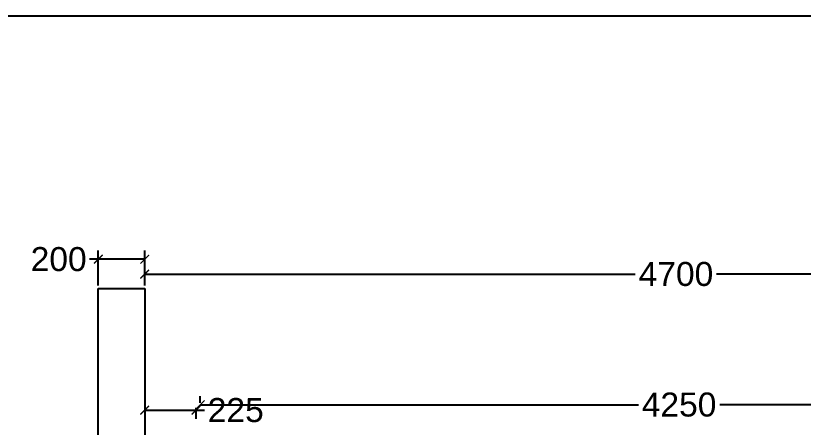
# Model space of a CAD drawing. Header units: inches. Extents: x 322 to 11487, y 352 to 10656.
# Drawn here: x 380.25 to 396.64, y 422.37 to 430.94 of the extents above; entities that cross this region are included whole.
import ezdxf

# ---------------------------------------------------------------- set-up
doc = ezdxf.new("R2010")
doc.units = ezdxf.units.IN
doc.header["$MEASUREMENT"] = 0
doc.layers.add('DIMENSION', color=255, linetype='Continuous')
doc.layers.add('DRAWING', color=7, linetype='Continuous')
doc.styles.get("Standard").update_dxf_attribs({"font": 'arial.ttf'})
doc.dimstyles.new('dig', dxfattribs={"dimtxt": 0.3125, "dimasz": 0.18, "dimexe": 0.18, "dimexo": 0.0625, "dimgap": 0.09, "dimtad": 0, "dimtih": 1, "dimtoh": 1, "dimdec": 4, "dimzin": 0, "dimdsep": 46, "dimtxsty": 'Standard', "dimblk": 'ARCHTICK', "dimcen": 0.09, "dimadec": 0, "dimazin": 0, "dimtfac": 1, "dimtdec": 4, "dimtofl": 0, "dimtmove": 0, "dimatfit": 3, "dimldrblk": 'ARCHTICK', "dimfxl": 1, "dimtolj": 1, "dimtzin": 0, "dimarcsym": 0})

# ---------------------------------------------------------------- blocks, each defined once
blk = doc.blocks.new('_ArchTick')
at = {"color": 0, "linetype": 'ByBlock', "const_width": 0.15}
blk.add_lwpolyline([(-0.5, -0.5), (0.5, 0.5)], dxfattribs=at)
blk = doc.blocks.new('*D40')
at = {"layer": 'Defpoints', "color": 0, "ltscale": 0.02, "transparency": 16777216}
for p in [(382.935, 422.84), (384.002, 422.84), (384.002, 422.724)]:
    blk.add_point(p, dxfattribs=at)
at = {"layer": 'DIMENSION', "color": 0, "lineweight": -2, "ltscale": 0.02, "transparency": 16777216}
for p, q in [((382.935, 422.777), (382.935, 422.544)), ((382.935, 422.724), (384.002, 422.724)), ((384.002, 422.777), (384.002, 422.544)), ((384.002, 422.724), (384.182, 422.724))]:
    blk.add_line(p, q, dxfattribs=at)
at = {"layer": 'DIMENSION', "color": 0, "lineweight": -2, "ltscale": 0.02, "transparency": 16777216, "xscale": 0.18, "yscale": 0.18, "zscale": 0.18, "rotation": 180}
blk.add_blockref('_ArchTick', (382.935, 422.724), dxfattribs=at)
at = {"layer": 'DIMENSION', "color": 0, "lineweight": -2, "ltscale": 0.02, "transparency": 16777216, "xscale": 0.18, "yscale": 0.18, "zscale": 0.18}
blk.add_blockref('_ArchTick', (384.002, 422.724), dxfattribs=at)
at = {"layer": 'DIMENSION', "color": 0, "ltscale": 0.02, "transparency": 16777216, "insert": (384.83, 422.724), "char_height": 0.5, "attachment_point": 5}
blk.add_mtext('\\A1;225', dxfattribs=at)
blk = doc.blocks.new('*D41')
at = {"layer": 'Defpoints', "color": 0, "ltscale": 0.02, "transparency": 16777216}
for p in [(384.092, 422.814), (404.019, 422.839), (404.019, 422.814)]:
    blk.add_point(p, dxfattribs=at)
at = {"layer": 'DIMENSION', "color": 0, "lineweight": -2, "ltscale": 0.02, "transparency": 16777216}
for p, q in [((384.092, 422.876), (384.092, 423.019)), ((404.019, 422.876), (404.019, 423.019)), ((384.092, 422.839), (393.209, 422.839)), ((404.019, 422.839), (394.901, 422.839))]:
    blk.add_line(p, q, dxfattribs=at)
at = {"layer": 'DIMENSION', "color": 0, "lineweight": -2, "ltscale": 0.02, "transparency": 16777216, "xscale": 0.18, "yscale": 0.18, "zscale": 0.18, "rotation": 180}
blk.add_blockref('_ArchTick', (384.092, 422.839), dxfattribs=at)
at = {"layer": 'DIMENSION', "color": 0, "lineweight": -2, "ltscale": 0.02, "transparency": 16777216, "xscale": 0.18, "yscale": 0.18, "zscale": 0.18}
blk.add_blockref('_ArchTick', (404.019, 422.839), dxfattribs=at)
at = {"layer": 'DIMENSION', "color": 0, "ltscale": 0.02, "transparency": 16777216, "insert": (394.055, 422.839), "char_height": 0.5, "attachment_point": 5}
blk.add_mtext('\\A1;4250', dxfattribs=at)
blk = doc.blocks.new('*D42')
at = {"layer": 'Defpoints', "color": 0, "ltscale": 0.02, "transparency": 16777216}
for p in [(381.97, 425.869), (381.97, 425.26), (382.935, 425.26)]:
    blk.add_point(p, dxfattribs=at)
at = {"layer": 'DIMENSION', "color": 0, "lineweight": -2, "ltscale": 0.02, "transparency": 16777216}
for p, q in [((381.97, 425.322), (381.97, 426.049)), ((382.935, 425.322), (382.935, 426.049)), ((381.97, 425.869), (381.79, 425.869)), ((382.935, 425.869), (381.97, 425.869))]:
    blk.add_line(p, q, dxfattribs=at)
at = {"layer": 'DIMENSION', "color": 0, "lineweight": -2, "ltscale": 0.02, "transparency": 16777216, "xscale": 0.18, "yscale": 0.18, "zscale": 0.18, "rotation": 180}
blk.add_blockref('_ArchTick', (381.97, 425.869), dxfattribs=at)
at = {"layer": 'DIMENSION', "color": 0, "lineweight": -2, "ltscale": 0.02, "transparency": 16777216, "xscale": 0.18, "yscale": 0.18, "zscale": 0.18}
blk.add_blockref('_ArchTick', (382.935, 425.869), dxfattribs=at)
at = {"layer": 'DIMENSION', "color": 0, "ltscale": 0.02, "transparency": 16777216, "insert": (381.145, 425.869), "char_height": 0.5, "attachment_point": 5}
blk.add_mtext('\\A1;200', dxfattribs=at)
blk = doc.blocks.new('*D43')
at = {"layer": 'Defpoints', "color": 0, "ltscale": 0.02, "transparency": 16777216}
for p in [(405.044, 425.559), (382.935, 425.26), (405.044, 425.322)]:
    blk.add_point(p, dxfattribs=at)
at = {"layer": 'DIMENSION', "color": 0, "lineweight": -2, "ltscale": 0.02, "transparency": 16777216}
for p, q in [((382.935, 425.322), (382.935, 425.739)), ((405.044, 425.385), (405.044, 425.739)), ((382.935, 425.559), (393.144, 425.559)), ((405.044, 425.559), (394.835, 425.559))]:
    blk.add_line(p, q, dxfattribs=at)
at = {"layer": 'DIMENSION', "color": 0, "lineweight": -2, "ltscale": 0.02, "transparency": 16777216, "xscale": 0.18, "yscale": 0.18, "zscale": 0.18, "rotation": 180}
blk.add_blockref('_ArchTick', (382.935, 425.559), dxfattribs=at)
at = {"layer": 'DIMENSION', "color": 0, "lineweight": -2, "ltscale": 0.02, "transparency": 16777216, "xscale": 0.18, "yscale": 0.18, "zscale": 0.18}
blk.add_blockref('_ArchTick', (405.044, 425.559), dxfattribs=at)
at = {"layer": 'DIMENSION', "color": 0, "ltscale": 0.02, "transparency": 16777216, "insert": (393.99, 425.559), "char_height": 0.5, "attachment_point": 5}
blk.add_mtext('\\A1;4700', dxfattribs=at)

msp = doc.modelspace()

# ---------------------------------------------------------------- linework, layer by layer
at = {"layer": 'DIMENSION', "ltscale": 0.02}
for p, q in [((381.97034, 425.25956), (382.93522, 425.25956)), ((381.97034, 421.64588), (381.97034, 425.25956)), ((382.93522, 425.25956), (382.93522, 421.64588))]:
    msp.add_line(p, q, dxfattribs=at)
at = {"layer": 'DRAWING', "ltscale": 0.02}
msp.add_lwpolyline([(322.07768, 430.94218), (435.1858, 430.94218), (435.1858, 351.54217), (322.07768, 351.54217)], close=True, dxfattribs=at)

# ---------------------------------------------------------------- dimensions: what is measured, and where the dimension line sits
at = {"layer": 'DIMENSION', "ltscale": 0.02}
for base, p1, p2, text, picture, middle in [((381.97034, 425.86937), (382.93522, 425.25956), (381.97034, 425.25956), '200', '*D42', (381.14458, 425.86937)), ((405.04382, 425.55882), (382.93522, 425.25956), (405.04382, 425.32206), '4700', '*D43', (393.98952, 425.55882)), ((404.01868, 422.83949), (384.09178, 422.81381), (404.01868, 422.81381), '4250', '*D41', (394.05523, 422.83949)), ((384.00178, 422.72381), (382.93522, 422.83967), (384.00178, 422.83967), '225', '*D40', (384.83028, 422.72381))]:
    dim = msp.add_linear_dim(base=base, p1=p1, p2=p2, text=text, dimstyle='dig', override={"dimtxt": 0.5}, dxfattribs=at)
    dim.commit()
    dim.dimension.update_dxf_attribs({"geometry": picture, "text_midpoint": middle})

doc.saveas('drawing.dxf')
